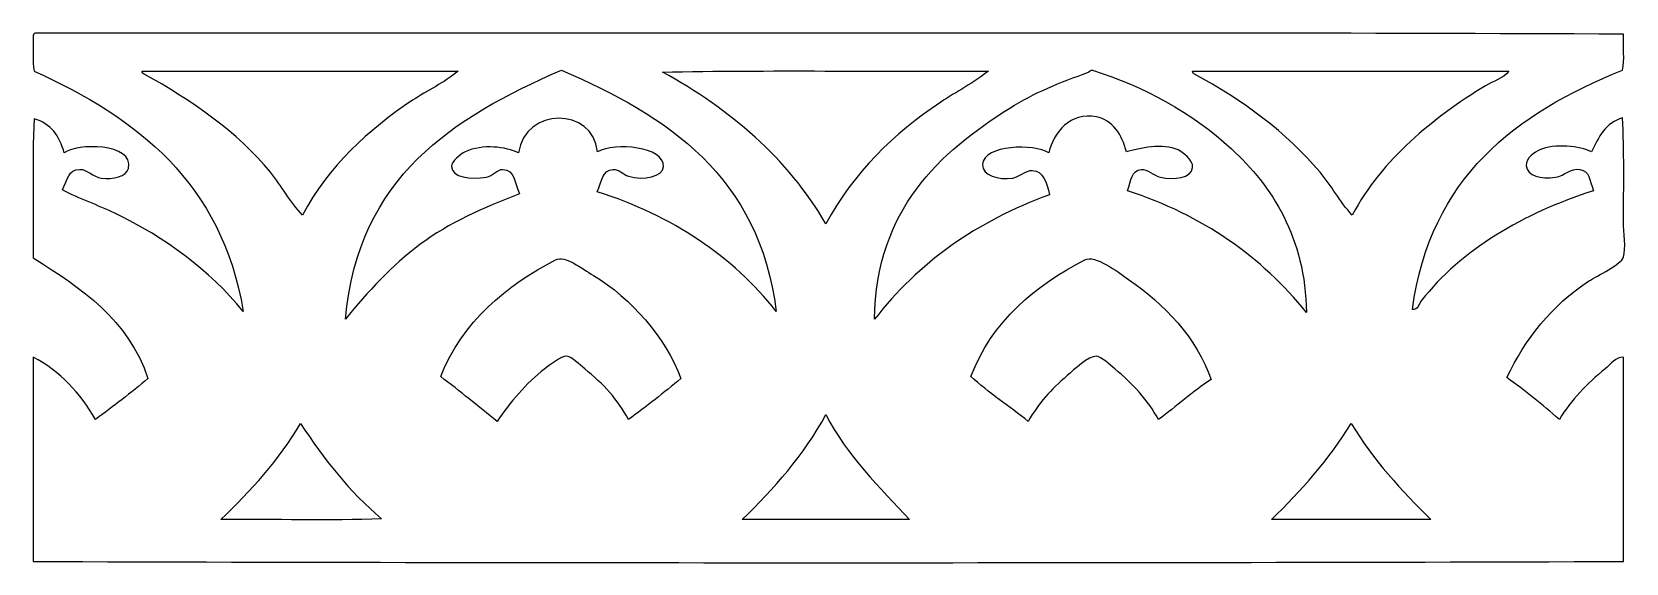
# Model space of a CAD drawing. Header units: centimetres. Extents: x -6.4 to 6.4, y -2.1 to 2.1.
import ezdxf

# ---------------------------------------------------------------- set-up
doc = ezdxf.new("R2010")
doc.units = ezdxf.units.CM
doc.header["$MEASUREMENT"] = 0
doc.layers.add('Layer 1', color=7, linetype='Continuous')

msp = doc.modelspace()

# ---------------------------------------------------------------- linework, layer by layer
at = {"layer": 'Layer 1'}
for points, knots in [([(-6.37086, 2.12392), (-2.12342, 2.11871), (2.14409, 2.13434), (6.37859, 2.11611), (6.37859, 2.11611), (6.3737, 2.0221), (6.38856, 1.90833), (6.37078, 1.82724), (6.37078, 1.82724), (5.51345, 1.48225), (4.82559, 0.96777), (4.68441, -0.09337), (4.68441, -0.09337), (4.72788, -0.10128), (4.73754, -0.04477), (4.75466, -0.0231), (4.75466, -0.0231), (5.07896, 0.38711), (5.56955, 0.67781), (6.13655, 0.85913), (6.13655, 0.85913), (6.10504, 0.95136), (6.10594, 1.01613), (6.02725, 1.0309), (6.02725, 1.0309), (5.95166, 1.04508), (5.91065, 0.97923), (5.83207, 0.96843), (5.83207, 0.96843), (5.71729, 0.95266), (5.60305, 0.97425), (5.59783, 1.06212), (5.59783, 1.06212), (5.59415, 1.12411), (5.66448, 1.1674), (5.70713, 1.18706), (5.70713, 1.18706), (5.81841, 1.23826), (6.03405, 1.22201), (6.12094, 1.17145), (6.12094, 1.17145), (6.17698, 1.28977), (6.23574, 1.40537), (6.37076, 1.44471), (6.37076, 1.44471), (6.38494, 1.18272), (6.37857, 0.8976), (6.37857, 0.60931), (6.37857, 0.60931), (6.37857, 0.53144), (6.39923, 0.39209), (6.37857, 0.32824), (6.37857, 0.32824), (6.35814, 0.26516), (6.17114, 0.18113), (6.0975, 0.13306), (6.0975, 0.13306), (5.80381, -0.05874), (5.59098, -0.32896), (5.44168, -0.63987), (5.44168, -0.63987), (5.58887, -0.74515), (5.72796, -0.85847), (5.86329, -0.97557), (5.86329, -0.97557), (5.9582, -0.82015), (6.08755, -0.68768), (6.23024, -0.56957), (6.23024, -0.56957), (6.27321, -0.53401), (6.31676, -0.47268), (6.37857, -0.47588), (6.37857, -0.47588), (6.37857, -1.0224), (6.37857, -1.56893), (6.37857, -2.11545), (6.37857, -2.11545), (2.14156, -2.12844), (-2.14924, -2.12844), (-6.38649, -2.11545), (-6.38649, -2.11545), (-6.38649, -1.56893), (-6.38649, -1.0224), (-6.38649, -0.47588), (-6.38649, -0.47588), (-6.1681, -0.59063), (-6.00853, -0.76417), (-5.88682, -0.97557), (-5.88682, -0.97557), (-5.7426, -0.86995), (-5.60073, -0.76197), (-5.46518, -0.64765), (-5.46518, -0.64765), (-5.62009, -0.17278), (-5.99906, 0.0781), (-6.38646, 0.32046), (-6.38646, 0.32046), (-6.38133, 0.69008), (-6.39681, 1.08029), (-6.37865, 1.43692), (-6.37865, 1.43692), (-6.24332, 1.40049), (-6.17487, 1.29717), (-6.13661, 1.16366), (-6.13661, 1.16366), (-6.04276, 1.2419), (-5.57572, 1.24571), (-5.62133, 1.03872), (-5.62133, 1.03872), (-5.63527, 0.97535), (-5.74545, 0.94829), (-5.83993, 0.96064), (-5.83993, 0.96064), (-5.90261, 0.96884), (-5.95764, 1.033), (-6.0117, 1.03091), (-6.0117, 1.03091), (-6.1052, 1.02729), (-6.10957, 0.95048), (-6.15225, 0.86695), (-6.15225, 0.86695), (-6.01414, 0.79136), (-5.86682, 0.74551), (-5.73064, 0.67957), (-5.73064, 0.67957), (-5.32699, 0.48415), (-4.97491, 0.22607), (-4.70006, -0.10897), (-4.70006, -0.10897), (-4.87232, 0.92112), (-5.55089, 1.44489), (-6.37867, 1.81943), (-6.37867, 1.81943), (-6.39642, 1.89796), (-6.38163, 2.00906), (-6.38647, 2.1005), (-6.38647, 2.1005), (-6.38682, 2.11386), (-6.38068, 2.12071), (-6.37086, 2.12392)], [0, 0, 0, 0, 0.02777778, 0.02777778, 0.02777778, 0.02777778, 0.05555556, 0.05555556, 0.05555556, 0.05555556, 0.08333333, 0.08333333, 0.08333333, 0.08333333, 0.11111111, 0.11111111, 0.11111111, 0.11111111, 0.13888889, 0.13888889, 0.13888889, 0.13888889, 0.16666667, 0.16666667, 0.16666667, 0.16666667, 0.19444444, 0.19444444, 0.19444444, 0.19444444, 0.22222222, 0.22222222, 0.22222222, 0.22222222, 0.25, 0.25, 0.25, 0.25, 0.27777778, 0.27777778, 0.27777778, 0.27777778, 0.30555556, 0.30555556, 0.30555556, 0.30555556, 0.33333333, 0.33333333, 0.33333333, 0.33333333, 0.36111111, 0.36111111, 0.36111111, 0.36111111, 0.38888889, 0.38888889, 0.38888889, 0.38888889, 0.41666667, 0.41666667, 0.41666667, 0.41666667, 0.44444444, 0.44444444, 0.44444444, 0.44444444, 0.47222222, 0.47222222, 0.47222222, 0.47222222, 0.5, 0.5, 0.5, 0.5, 0.52777778, 0.52777778, 0.52777778, 0.52777778, 0.55555556, 0.55555556, 0.55555556, 0.55555556, 0.58333333, 0.58333333, 0.58333333, 0.58333333, 0.61111111, 0.61111111, 0.61111111, 0.61111111, 0.63888889, 0.63888889, 0.63888889, 0.63888889, 0.66666667, 0.66666667, 0.66666667, 0.66666667, 0.69444444, 0.69444444, 0.69444444, 0.69444444, 0.72222222, 0.72222222, 0.72222222, 0.72222222, 0.75, 0.75, 0.75, 0.75, 0.77777778, 0.77777778, 0.77777778, 0.77777778, 0.80555556, 0.80555556, 0.80555556, 0.80555556, 0.83333333, 0.83333333, 0.83333333, 0.83333333, 0.86111111, 0.86111111, 0.86111111, 0.86111111, 0.88888889, 0.88888889, 0.88888889, 0.88888889, 0.91666667, 0.91666667, 0.91666667, 0.91666667, 0.94444444, 0.94444444, 0.94444444, 0.94444444, 1, 1, 1, 1]), ([(-5.49644, 1.79602), (-5.1084, 1.58105), (-4.74777, 1.33226), (-4.4815, 1.00748), (-4.4815, 1.00748), (-4.39064, 0.8967), (-4.32661, 0.76808), (-4.22385, 0.66397), (-4.22385, 0.66397), (-4.01792, 1.05767), (-3.69516, 1.3498), (-3.34162, 1.58522), (-3.34162, 1.58522), (-3.22198, 1.66491), (-3.0881, 1.72656), (-2.97467, 1.81946), (-2.97467, 1.81946), (-3.82046, 1.81946), (-4.66631, 1.81946), (-5.51208, 1.81946), (-5.51208, 1.81946), (-5.51247, 1.80599), (-5.50605, 1.79943), (-5.49644, 1.79602)], [0, 0, 0, 0, 0.14285714, 0.14285714, 0.14285714, 0.14285714, 0.28571429, 0.28571429, 0.28571429, 0.28571429, 0.42857143, 0.42857143, 0.42857143, 0.42857143, 0.57142857, 0.57142857, 0.57142857, 0.57142857, 0.71428571, 0.71428571, 0.71428571, 0.71428571, 1, 1, 1, 1]), ([(-2.14708, 1.82724), (-3.01505, 1.45121), (-3.77805, 0.97025), (-3.88034, -0.17145), (-3.88034, -0.17145), (-3.69942, 0.05093), (-3.51148, 0.2558), (-3.27913, 0.42974), (-3.27913, 0.42974), (-3.05061, 0.60082), (-2.77322, 0.72255), (-2.48279, 0.83572), (-2.48279, 0.83572), (-2.52023, 0.92279), (-2.52208, 1.0276), (-2.61551, 1.0309), (-2.61551, 1.0309), (-2.66287, 1.03257), (-2.69663, 0.97759), (-2.74828, 0.96843), (-2.74828, 0.96843), (-2.87599, 0.94578), (-3.02691, 0.96761), (-3.02935, 1.05431), (-3.02935, 1.05431), (-3.03043, 1.09437), (-2.95683, 1.15393), (-2.92002, 1.17141), (-2.92002, 1.17141), (-2.77953, 1.23819), (-2.58937, 1.2112), (-2.49063, 1.1636), (-2.49063, 1.1636), (-2.44168, 1.53124), (-1.89164, 1.53502), (-1.85825, 1.17141), (-1.85825, 1.17141), (-1.71474, 1.25163), (-1.32035, 1.21303), (-1.32736, 1.05431), (-1.32736, 1.05431), (-1.33104, 0.97081), (-1.48362, 0.94051), (-1.60843, 0.97623), (-1.60843, 0.97623), (-1.64764, 0.98745), (-1.68566, 1.03581), (-1.73334, 1.03087), (-1.73334, 1.03087), (-1.81732, 1.02219), (-1.82465, 0.93951), (-1.85828, 0.8513), (-1.85828, 0.8513), (-1.25291, 0.65768), (-0.7759, 0.33579), (-0.4217, -0.10901), (-0.4217, -0.10901), (-0.55675, 0.97644), (-1.29443, 1.45931), (-2.14708, 1.82724)], [0, 0, 0, 0, 0.0625, 0.0625, 0.0625, 0.0625, 0.125, 0.125, 0.125, 0.125, 0.1875, 0.1875, 0.1875, 0.1875, 0.25, 0.25, 0.25, 0.25, 0.3125, 0.3125, 0.3125, 0.3125, 0.375, 0.375, 0.375, 0.375, 0.4375, 0.4375, 0.4375, 0.4375, 0.5, 0.5, 0.5, 0.5, 0.5625, 0.5625, 0.5625, 0.5625, 0.625, 0.625, 0.625, 0.625, 0.6875, 0.6875, 0.6875, 0.6875, 0.75, 0.75, 0.75, 0.75, 0.8125, 0.8125, 0.8125, 0.8125, 0.875, 0.875, 0.875, 0.875, 1, 1, 1, 1]), ([(-0.02346, 0.59367), (0.19734, 1.00685), (0.52384, 1.32125), (0.8978, 1.56961), (0.8978, 1.56961), (1.0239, 1.65335), (1.15892, 1.72463), (1.28036, 1.81943), (1.28036, 1.81943), (0.41115, 1.81422), (-0.47891, 1.82985), (-1.33513, 1.81162), (-1.33513, 1.81162), (-0.79175, 1.51175), (-0.33289, 1.12744), (-0.02346, 0.59367)], [0, 0, 0, 0, 0.2, 0.2, 0.2, 0.2, 0.4, 0.4, 0.4, 0.4, 0.6, 0.6, 0.6, 0.6, 1, 1, 1, 1]), ([(3.23222, 1.19483), (2.9058, 1.49444), (2.53343, 1.69413), (2.11578, 1.82721), (2.11578, 1.82721), (2.09967, 1.83234), (2.09152, 1.81417), (2.08453, 1.8116), (2.08453, 1.8116), (1.85686, 1.72815), (1.64868, 1.647), (1.45215, 1.52273), (1.45215, 1.52273), (0.88734, 1.1656), (0.38064, 0.71276), (0.36691, -0.17148), (0.36691, -0.17148), (0.71669, 0.2803), (1.18439, 0.61415), (1.77222, 0.82788), (1.77222, 0.82788), (1.74518, 0.92604), (1.72494, 1.01946), (1.63167, 1.02306), (1.63167, 1.02306), (1.58661, 1.02481), (1.52028, 0.96668), (1.47554, 0.96059), (1.47554, 0.96059), (1.36259, 0.94522), (1.22884, 0.97969), (1.23353, 1.06989), (1.23353, 1.06989), (1.24181, 1.23017), (1.65231, 1.23875), (1.76442, 1.16358), (1.76442, 1.16358), (1.80535, 1.32998), (1.93793, 1.49288), (2.14698, 1.45245), (2.14698, 1.45245), (2.27747, 1.42721), (2.35436, 1.30778), (2.38899, 1.17138), (2.38899, 1.17138), (2.48993, 1.20054), (2.6836, 1.24348), (2.8028, 1.18699), (2.8028, 1.18699), (2.83921, 1.16974), (2.92385, 1.10902), (2.91993, 1.04644), (2.91993, 1.04644), (2.91445, 0.95989), (2.76451, 0.94497), (2.66228, 0.96836), (2.66228, 0.96836), (2.60611, 0.98122), (2.55769, 1.03795), (2.50615, 1.03083), (2.50615, 1.03083), (2.42868, 1.02011), (2.42617, 0.94632), (2.39685, 0.85906), (2.39685, 0.85906), (3.00486, 0.66295), (3.47381, 0.3277), (3.83341, -0.11688), (3.83341, -0.11688), (3.82507, 0.48207), (3.55612, 0.89752), (3.23222, 1.19483)], [0, 0, 0, 0, 0.05263158, 0.05263158, 0.05263158, 0.05263158, 0.10526316, 0.10526316, 0.10526316, 0.10526316, 0.15789474, 0.15789474, 0.15789474, 0.15789474, 0.21052632, 0.21052632, 0.21052632, 0.21052632, 0.26315789, 0.26315789, 0.26315789, 0.26315789, 0.31578947, 0.31578947, 0.31578947, 0.31578947, 0.36842105, 0.36842105, 0.36842105, 0.36842105, 0.42105263, 0.42105263, 0.42105263, 0.42105263, 0.47368421, 0.47368421, 0.47368421, 0.47368421, 0.52631579, 0.52631579, 0.52631579, 0.52631579, 0.57894737, 0.57894737, 0.57894737, 0.57894737, 0.63157895, 0.63157895, 0.63157895, 0.63157895, 0.68421053, 0.68421053, 0.68421053, 0.68421053, 0.73684211, 0.73684211, 0.73684211, 0.73684211, 0.78947368, 0.78947368, 0.78947368, 0.78947368, 0.84210526, 0.84210526, 0.84210526, 0.84210526, 0.89473684, 0.89473684, 0.89473684, 0.89473684, 1, 1, 1, 1]), ([(2.93554, 1.79602), (3.32524, 1.58478), (3.67362, 1.32773), (3.94268, 1.00748), (3.94268, 1.00748), (4.03486, 0.89776), (4.10193, 0.77208), (4.2003, 0.66397), (4.2003, 0.66397), (4.44485, 1.11826), (4.84726, 1.44068), (5.26993, 1.70235), (5.26993, 1.70235), (5.33139, 1.7404), (5.41156, 1.75696), (5.45731, 1.81945), (5.45731, 1.81945), (4.61152, 1.81945), (3.7657, 1.81945), (2.91993, 1.81945), (2.91993, 1.81945), (2.9195, 1.80599), (2.92593, 1.79943), (2.93554, 1.79602)], [0, 0, 0, 0, 0.14285714, 0.14285714, 0.14285714, 0.14285714, 0.28571429, 0.28571429, 0.28571429, 0.28571429, 0.42857143, 0.42857143, 0.42857143, 0.42857143, 0.57142857, 0.57142857, 0.57142857, 0.57142857, 0.71428571, 0.71428571, 0.71428571, 0.71428571, 1, 1, 1, 1]), ([(-1.88943, 0.17989), (-1.98106, 0.23558), (-2.11951, 0.3433), (-2.19391, 0.3048), (-2.19391, 0.3048), (-2.58076, 0.10459), (-2.94554, -0.19214), (-3.11516, -0.63206), (-3.11516, -0.63206), (-2.96136, -0.74893), (-2.81264, -0.87085), (-2.66235, -0.99121), (-2.66235, -0.99121), (-2.55842, -0.83688), (-2.4328, -0.68575), (-2.27979, -0.5696), (-2.27979, -0.5696), (-2.2401, -0.53946), (-2.14678, -0.46792), (-2.10802, -0.46811), (-2.10802, -0.46811), (-2.06643, -0.4683), (-1.99801, -0.53894), (-1.95969, -0.5696), (-1.95969, -0.5696), (-1.80888, -0.6903), (-1.6931, -0.81778), (-1.60838, -0.9756), (-1.60838, -0.9756), (-1.46119, -0.87294), (-1.32512, -0.75917), (-1.18674, -0.64768), (-1.18674, -0.64768), (-1.31997, -0.30684), (-1.58167, -0.00714), (-1.88943, 0.17989)], [0, 0, 0, 0, 0.1, 0.1, 0.1, 0.1, 0.2, 0.2, 0.2, 0.2, 0.3, 0.3, 0.3, 0.3, 0.4, 0.4, 0.4, 0.4, 0.5, 0.5, 0.5, 0.5, 0.6, 0.6, 0.6, 0.6, 0.7, 0.7, 0.7, 0.7, 0.8, 0.8, 0.8, 0.8, 1, 1, 1, 1]), ([(2.40465, 0.14864), (2.31517, 0.21042), (2.1384, 0.34882), (2.05331, 0.30477), (2.05331, 0.30477), (1.6654, 0.104), (1.30523, -0.18923), (1.13986, -0.63209), (1.13986, -0.63209), (1.28382, -0.76139), (1.44799, -0.87048), (1.6005, -0.99124), (1.6005, -0.99124), (1.68596, -0.84056), (1.78015, -0.73952), (1.91279, -0.62429), (1.91279, -0.62429), (1.96938, -0.57516), (2.08191, -0.46575), (2.14703, -0.46816), (2.14703, -0.46816), (2.18505, -0.46956), (2.25993, -0.54097), (2.29536, -0.56965), (2.29536, -0.56965), (2.44493, -0.69064), (2.55738, -0.82209), (2.6467, -0.97565), (2.6467, -0.97565), (2.79008, -0.8718), (2.91803, -0.75247), (3.06831, -0.65553), (3.06831, -0.65553), (2.9544, -0.31972), (2.68963, -0.0481), (2.40465, 0.14864)], [0, 0, 0, 0, 0.1, 0.1, 0.1, 0.1, 0.2, 0.2, 0.2, 0.2, 0.3, 0.3, 0.3, 0.3, 0.4, 0.4, 0.4, 0.4, 0.5, 0.5, 0.5, 0.5, 0.6, 0.6, 0.6, 0.6, 0.7, 0.7, 0.7, 0.7, 0.8, 0.8, 0.8, 0.8, 1, 1, 1, 1]), ([(-4.87964, -1.77975), (-4.45284, -1.77456), (-4.00522, -1.79017), (-3.59144, -1.77194), (-3.59144, -1.77194), (-3.84631, -1.55578), (-4.05552, -1.29394), (-4.23946, -1.00682), (-4.23946, -1.00682), (-4.41289, -1.30442), (-4.64062, -1.54776), (-4.87964, -1.77975)], [0, 0, 0, 0, 0.25, 0.25, 0.25, 0.25, 0.5, 0.5, 0.5, 0.5, 1, 1, 1, 1]), ([(-0.69489, -1.77975), (-0.24727, -1.77975), (0.20035, -1.77975), (0.64798, -1.77975), (0.64798, -1.77975), (0.41679, -1.5299), (0.14091, -1.26085), (-0.02345, -0.93658), (-0.02345, -0.93658), (-0.20157, -1.26331), (-0.44012, -1.52964), (-0.69489, -1.77975)], [0, 0, 0, 0, 0.25, 0.25, 0.25, 0.25, 0.5, 0.5, 0.5, 0.5, 1, 1, 1, 1]), ([(3.55231, -1.77975), (3.97911, -1.77975), (4.40591, -1.77975), (4.83273, -1.77975), (4.83273, -1.77975), (4.59722, -1.54422), (4.36775, -1.30268), (4.19252, -1.00682), (4.19252, -1.00682), (4.01385, -1.29921), (3.79088, -1.54728), (3.55231, -1.77975)], [0, 0, 0, 0, 0.25, 0.25, 0.25, 0.25, 0.5, 0.5, 0.5, 0.5, 1, 1, 1, 1])]:
    msp.add_open_spline(points, degree=3, knots=knots, dxfattribs=at)

doc.saveas('drawing.dxf')
